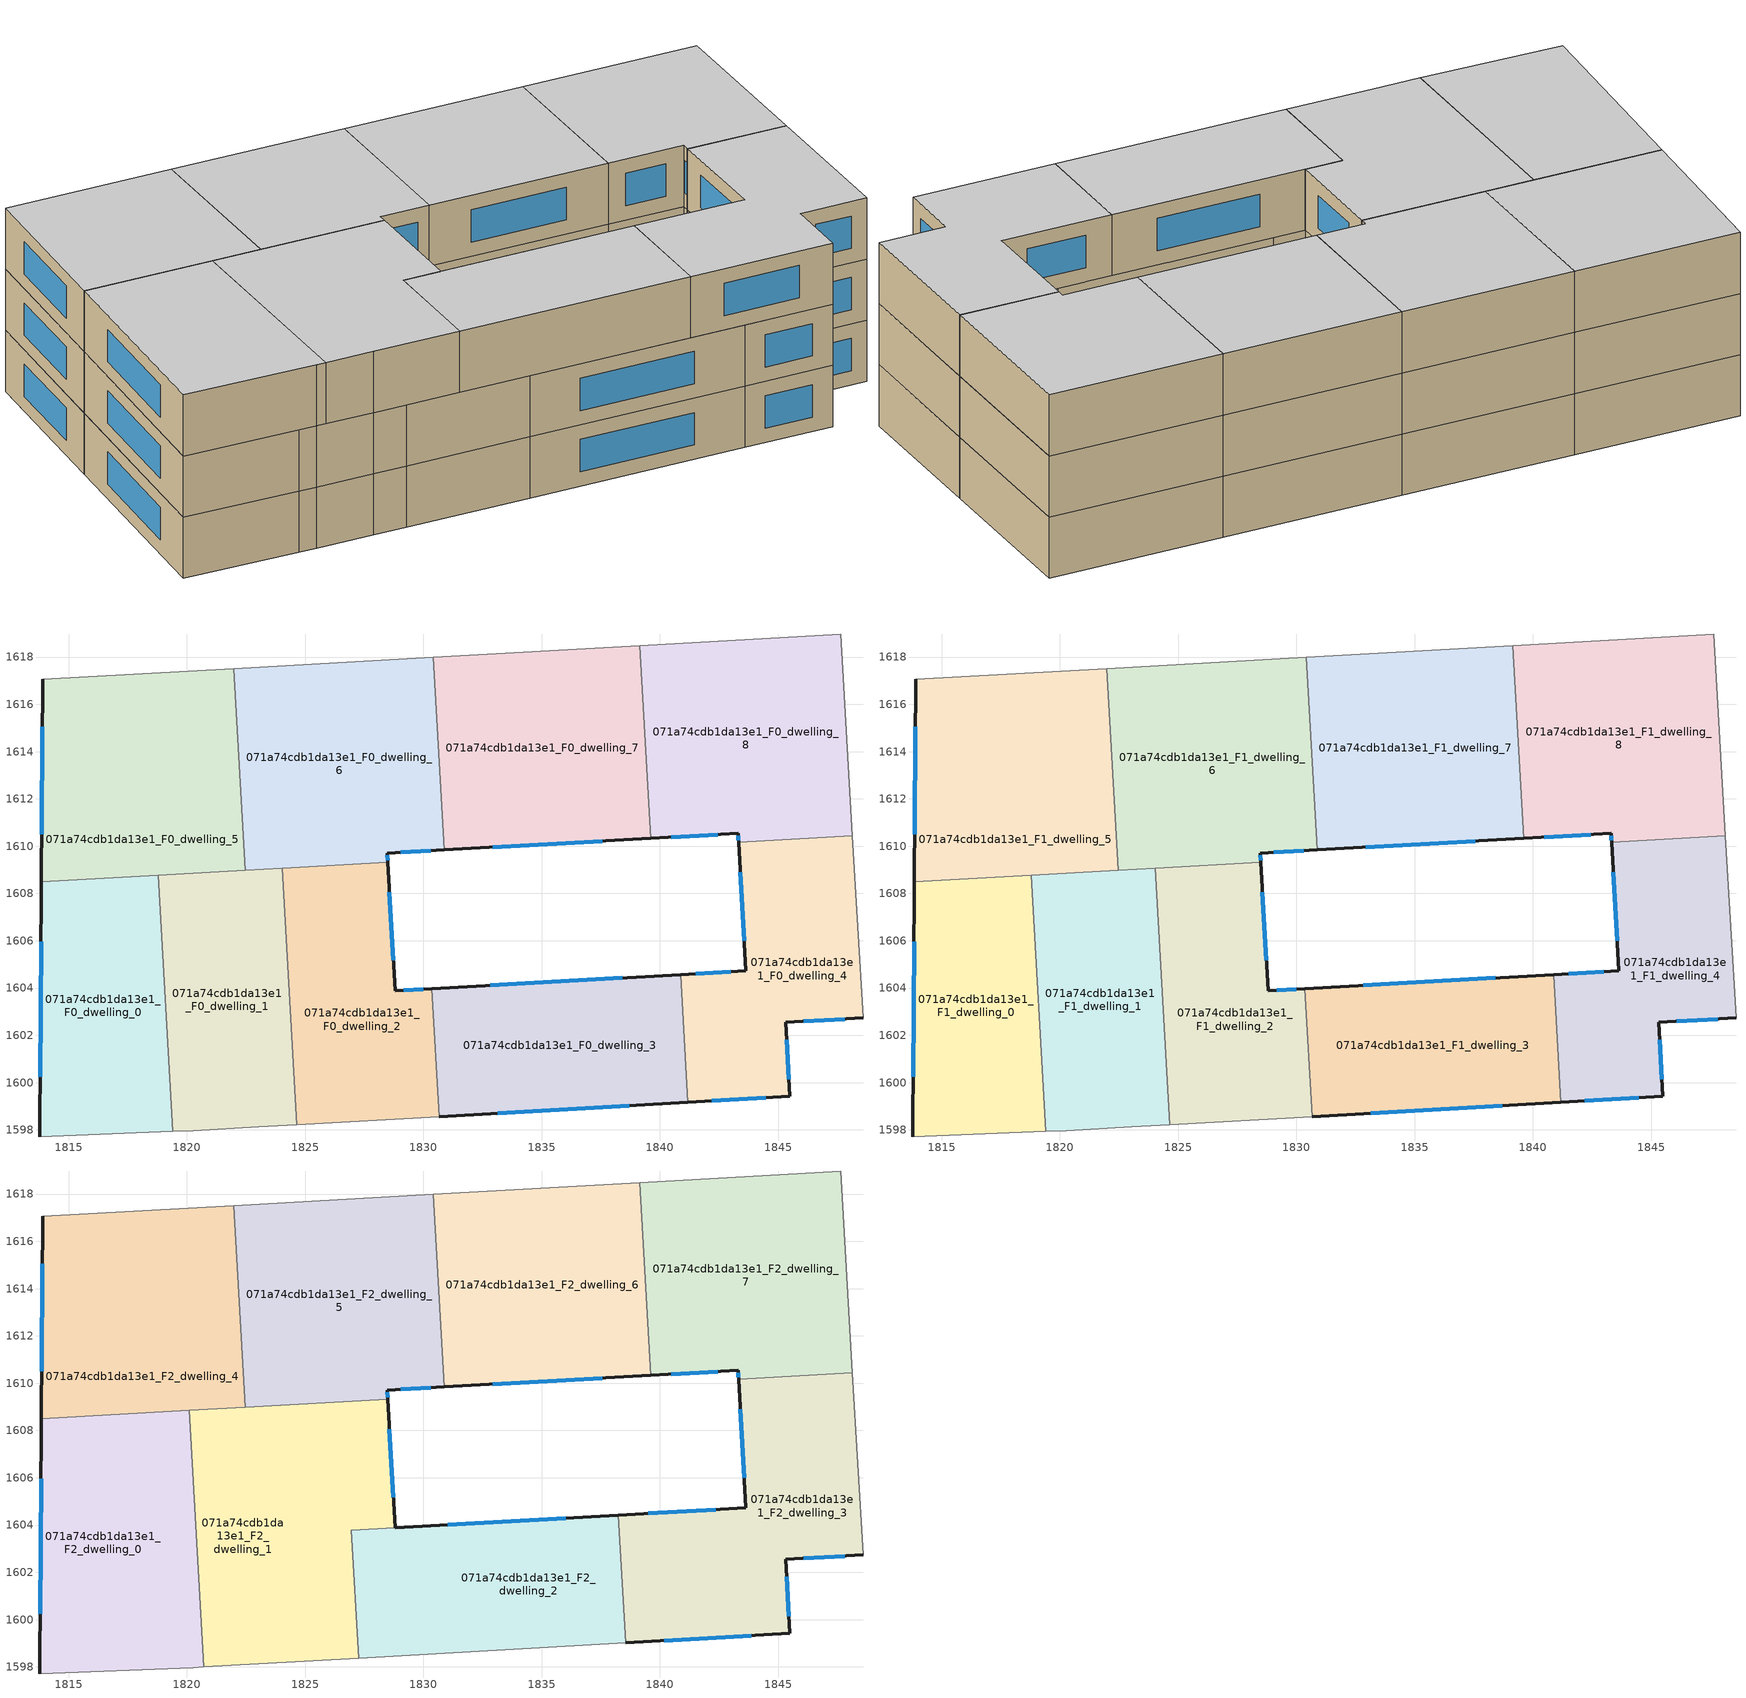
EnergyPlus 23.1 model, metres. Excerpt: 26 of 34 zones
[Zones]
071a74cdb1da13e1_F0_dwelling_0
 floor ground (EU_floor_Construction): 1818.78,1608.78 1819.4,1597.94 1813.79,1597.72 1813.85,1608.5 z0
 wall outside (EU_wall_Construction): 1813.85,1608.5 1813.79,1597.72 z0:3
 wall to 071a74cdb1da13e1_F0_dwelling_1 (EU_wall_Construction): 1819.4,1597.94 1818.78,1608.78 z0:3
 wall adiabatic (EU_wall_Construction): 1813.79,1597.72 1819.4,1597.94 z0:3
 wall to 071a74cdb1da13e1_F0_dwelling_5 (EU_wall_Construction): 1818.78,1608.78 1813.85,1608.5 z0:3
 window (EU_Window_Construction): 1813.83,1605.97 1813.8,1600.25 z0.7:2.3
071a74cdb1da13e1_F0_dwelling_1
 floor ground (EU_floor_Construction): 1824.03,1609.07 1824.64,1598.22 1823.04,1598.13 1820.27,1597.98 1819.4,1597.94 1818.78,1608.78 z0
 wall to 071a74cdb1da13e1_F0_dwelling_2 (EU_wall_Construction): 1824.64,1598.22 1824.03,1609.07 z0:3
 wall adiabatic (EU_wall_Construction): 1819.4,1597.94 1820.27,1597.98 1823.04,1598.13 1824.64,1598.22 z0:3
 wall to 071a74cdb1da13e1_F0_dwelling_6 (EU_wall_Construction): 1824.03,1609.07 1822.46,1608.99 z0:3
 wall to 071a74cdb1da13e1_F0_dwelling_5 (EU_wall_Construction): 1822.46,1608.98 1818.78,1608.78 z0:3
071a74cdb1da13e1_F0_dwelling_2
 floor ground (EU_floor_Construction): 1828.49,1609.33 1828.8,1603.89 1830.36,1603.98 1830.66,1598.57 1824.64,1598.22 1824.03,1609.07 z0
 wall outside (EU_wall_Construction): 1830.36,1603.98 1828.8,1603.89 1828.49,1609.33 z0:3
 wall to 071a74cdb1da13e1_F0_dwelling_3 (EU_wall_Construction): 1830.66,1598.57 1830.36,1603.98 z0:3
 wall adiabatic (EU_wall_Construction): 1824.64,1598.22 1830.66,1598.57 z0:3
 wall to 071a74cdb1da13e1_F0_dwelling_6 (EU_wall_Construction): 1828.49,1609.33 1824.03,1609.07 z0:3
 window (EU_Window_Construction): 1828.73,1605.17 1828.57,1608.05 / 1829.99,1603.96 1829.17,1603.91 z0.7:2.3
071a74cdb1da13e1_F0_dwelling_3
 floor ground (EU_floor_Construction): 1840.88,1604.57 1841.19,1599.17 1830.66,1598.57 1830.36,1603.98 z0
 wall outside (EU_wall_Construction): 1830.66,1598.57 1841.19,1599.17 / 1840.88,1604.57 1830.36,1603.98 z0:3
 wall to 071a74cdb1da13e1_F0_dwelling_4 (EU_wall_Construction): 1841.19,1599.17 1840.88,1604.57 z0:3
 window (EU_Window_Construction): 1833.13,1598.71 1838.72,1599.03 / 1838.41,1604.43 1832.83,1604.12 z0.7:2.3
071a74cdb1da13e1_F0_dwelling_4
 floor ground (EU_floor_Construction): 1848.15,1610.44 1848.59,1602.74 1845.32,1602.55 1845.49,1599.42 1841.19,1599.17 1840.88,1604.57 1843.64,1604.73 1843.33,1610.17 z0
 wall outside (EU_wall_Construction): 1843.33,1610.17 1843.64,1604.73 1840.88,1604.57 / 1841.19,1599.17 1845.49,1599.42 1845.32,1602.55 1848.59,1602.74 z0:3
 wall to 071a74cdb1da13e1_F0_dwelling_8 (EU_wall_Construction): 1848.15,1610.44 1843.33,1610.17 z0:3
 wall adiabatic (EU_wall_Construction): 1848.59,1602.74 1848.15,1610.44 z0:3
 window (EU_Window_Construction): 1842.99,1604.69 1841.53,1604.61 / 1843.4,1608.89 1843.56,1606 / 1846.09,1602.59 1847.82,1602.69 / 1845.45,1600.15 1845.36,1601.81 / 1842.2,1599.23 1844.48,1599.36 z0.7:2.3
071a74cdb1da13e1_F0_dwelling_5
 floor ground (EU_floor_Construction): 1821.97,1617.51 1822.46,1608.99 1813.85,1608.5 1813.9,1617.05 z0
 wall outside (EU_wall_Construction): 1813.9,1617.05 1813.85,1608.5 z0:3
 wall to 071a74cdb1da13e1_F0_dwelling_6 (EU_wall_Construction): 1822.46,1608.99 1821.97,1617.51 z0:3
 wall adiabatic (EU_wall_Construction): 1821.97,1617.51 1813.9,1617.05 z0:3
 window (EU_Window_Construction): 1813.89,1615.04 1813.86,1610.51 z0.7:2.3
071a74cdb1da13e1_F0_dwelling_6
 floor ground (EU_floor_Construction): 1830.42,1617.99 1830.89,1609.84 1828.47,1609.71 1828.49,1609.33 1822.46,1608.99 1821.97,1617.51 z0
 wall outside (EU_wall_Construction): 1828.49,1609.33 1828.47,1609.71 1830.89,1609.84 z0:3
 wall adiabatic (EU_wall_Construction): 1830.42,1617.99 1821.97,1617.51 z0:3
 wall to 071a74cdb1da13e1_F0_dwelling_7 (EU_wall_Construction): 1830.89,1609.84 1830.42,1617.99 z0:3
 window (EU_Window_Construction): 1829.04,1609.74 1830.32,1609.81 / 1828.49,1609.42 1828.48,1609.62 z0.7:2.3
071a74cdb1da13e1_F0_dwelling_7
 floor ground (EU_floor_Construction): 1839.15,1618.48 1839.61,1610.33 1830.89,1609.84 1830.42,1617.99 z0
 wall outside (EU_wall_Construction): 1830.89,1609.84 1839.61,1610.33 z0:3
 wall to 071a74cdb1da13e1_F0_dwelling_8 (EU_wall_Construction): 1839.61,1610.33 1839.15,1618.48 z0:3
 wall adiabatic (EU_wall_Construction): 1839.15,1618.48 1830.42,1617.99 z0:3
 window (EU_Window_Construction): 1832.94,1609.96 1837.56,1610.22 z0.7:2.3
071a74cdb1da13e1_F0_dwelling_8
 floor ground (EU_floor_Construction): 1847.65,1618.96 1848.15,1610.44 1843.33,1610.17 1843.31,1610.54 1839.61,1610.33 1839.15,1618.48 z0
 wall outside (EU_wall_Construction): 1839.61,1610.33 1843.31,1610.54 1843.33,1610.17 z0:3
 wall adiabatic (EU_wall_Construction): 1848.15,1610.44 1847.65,1618.96 1839.15,1618.48 z0:3
 window (EU_Window_Construction): 1843.31,1610.45 1843.32,1610.25 / 1840.48,1610.38 1842.44,1610.49 z0.7:2.3
071a74cdb1da13e1_F1_dwelling_0
 floor to 071a74cdb1da13e1_F0_dwelling_0 (EU_floor_Construction): 1818.78,1608.78 1819.4,1597.94 1813.79,1597.72 1813.85,1608.5 z3
 wall outside (EU_wall_Construction): 1813.85,1608.5 1813.79,1597.72 z3:6
 wall to 071a74cdb1da13e1_F1_dwelling_1 (EU_wall_Construction): 1819.4,1597.94 1818.78,1608.78 z3:6
 wall adiabatic (EU_wall_Construction): 1813.79,1597.72 1819.4,1597.94 z3:6
 wall to 071a74cdb1da13e1_F1_dwelling_5 (EU_wall_Construction): 1818.78,1608.78 1813.85,1608.5 z3:6
 window (EU_Window_Construction): 1813.83,1605.97 1813.8,1600.25 z3.7:5.3
071a74cdb1da13e1_F1_dwelling_1
 floor to 071a74cdb1da13e1_F0_dwelling_1 (EU_floor_Construction): 1824.03,1609.07 1824.64,1598.22 1823.04,1598.13 1820.27,1597.98 1819.4,1597.94 1818.78,1608.78 z3
 wall to 071a74cdb1da13e1_F1_dwelling_2 (EU_wall_Construction): 1824.64,1598.22 1824.03,1609.07 z3:6
 wall adiabatic (EU_wall_Construction): 1819.4,1597.94 1820.27,1597.98 1823.04,1598.13 1824.64,1598.22 z3:6
 wall to 071a74cdb1da13e1_F1_dwelling_6 (EU_wall_Construction): 1824.03,1609.07 1822.46,1608.99 z3:6
 wall to 071a74cdb1da13e1_F1_dwelling_5 (EU_wall_Construction): 1822.46,1608.98 1818.78,1608.78 z3:6
071a74cdb1da13e1_F1_dwelling_2
 floor to 071a74cdb1da13e1_F0_dwelling_2 (EU_floor_Construction): 1828.49,1609.33 1828.8,1603.89 1830.36,1603.98 1830.66,1598.57 1824.64,1598.22 1824.03,1609.07 z3
 wall outside (EU_wall_Construction): 1830.36,1603.98 1828.8,1603.89 1828.49,1609.33 z3:6
 wall to 071a74cdb1da13e1_F1_dwelling_3 (EU_wall_Construction): 1830.66,1598.57 1830.36,1603.98 z3:6
 wall adiabatic (EU_wall_Construction): 1824.64,1598.22 1830.66,1598.57 z3:6
 wall to 071a74cdb1da13e1_F1_dwelling_6 (EU_wall_Construction): 1828.49,1609.33 1824.03,1609.07 z3:6
 window (EU_Window_Construction): 1828.73,1605.17 1828.57,1608.05 / 1829.99,1603.96 1829.17,1603.91 z3.7:5.3
071a74cdb1da13e1_F1_dwelling_3
 floor to 071a74cdb1da13e1_F0_dwelling_3 (EU_floor_Construction): 1840.88,1604.57 1841.19,1599.17 1830.66,1598.57 1830.36,1603.98 z3
 wall outside (EU_wall_Construction): 1830.66,1598.57 1841.19,1599.17 / 1840.88,1604.57 1830.36,1603.98 z3:6
 wall to 071a74cdb1da13e1_F1_dwelling_4 (EU_wall_Construction): 1841.19,1599.17 1840.88,1604.57 z3:6
 window (EU_Window_Construction): 1833.13,1598.71 1838.72,1599.03 / 1838.41,1604.43 1832.83,1604.12 z3.7:5.3
071a74cdb1da13e1_F1_dwelling_4
 floor to 071a74cdb1da13e1_F0_dwelling_4 (EU_floor_Construction): 1848.15,1610.44 1848.59,1602.74 1845.32,1602.55 1845.49,1599.42 1841.19,1599.17 1840.88,1604.57 1843.64,1604.73 1843.33,1610.17 z3
 wall outside (EU_wall_Construction): 1843.33,1610.17 1843.64,1604.73 1840.88,1604.57 / 1841.19,1599.17 1845.49,1599.42 1845.32,1602.55 1848.59,1602.74 z3:6
 wall to 071a74cdb1da13e1_F1_dwelling_8 (EU_wall_Construction): 1848.15,1610.44 1843.33,1610.17 z3:6
 wall adiabatic (EU_wall_Construction): 1848.59,1602.74 1848.15,1610.44 z3:6
 window (EU_Window_Construction): 1842.99,1604.69 1841.53,1604.61 / 1843.4,1608.89 1843.56,1606 / 1846.09,1602.59 1847.82,1602.69 / 1845.45,1600.15 1845.36,1601.81 / 1842.2,1599.23 1844.48,1599.36 z3.7:5.3
071a74cdb1da13e1_F1_dwelling_5
 floor to 071a74cdb1da13e1_F0_dwelling_5 (EU_floor_Construction): 1821.97,1617.51 1822.46,1608.99 1813.85,1608.5 1813.9,1617.05 z3
 wall outside (EU_wall_Construction): 1813.9,1617.05 1813.85,1608.5 z3:6
 wall to 071a74cdb1da13e1_F1_dwelling_6 (EU_wall_Construction): 1822.46,1608.99 1821.97,1617.51 z3:6
 wall adiabatic (EU_wall_Construction): 1821.97,1617.51 1813.9,1617.05 z3:6
 window (EU_Window_Construction): 1813.89,1615.04 1813.86,1610.51 z3.7:5.3
071a74cdb1da13e1_F1_dwelling_6
 floor to 071a74cdb1da13e1_F0_dwelling_6 (EU_floor_Construction): 1830.42,1617.99 1830.89,1609.84 1828.47,1609.71 1828.49,1609.33 1822.46,1608.99 1821.97,1617.51 z3
 wall outside (EU_wall_Construction): 1828.49,1609.33 1828.47,1609.71 1830.89,1609.84 z3:6
 wall adiabatic (EU_wall_Construction): 1830.42,1617.99 1821.97,1617.51 z3:6
 wall to 071a74cdb1da13e1_F1_dwelling_7 (EU_wall_Construction): 1830.89,1609.84 1830.42,1617.99 z3:6
 window (EU_Window_Construction): 1829.04,1609.74 1830.32,1609.81 / 1828.49,1609.42 1828.48,1609.62 z3.7:5.3
071a74cdb1da13e1_F1_dwelling_7
 floor to 071a74cdb1da13e1_F0_dwelling_7 (EU_floor_Construction): 1839.15,1618.48 1839.61,1610.33 1830.89,1609.84 1830.42,1617.99 z3
 wall outside (EU_wall_Construction): 1830.89,1609.84 1839.61,1610.33 z3:6
 wall to 071a74cdb1da13e1_F1_dwelling_8 (EU_wall_Construction): 1839.61,1610.33 1839.15,1618.48 z3:6
 wall adiabatic (EU_wall_Construction): 1839.15,1618.48 1830.42,1617.99 z3:6
 window (EU_Window_Construction): 1832.94,1609.96 1837.56,1610.22 z3.7:5.3
071a74cdb1da13e1_F1_dwelling_8
 floor to 071a74cdb1da13e1_F0_dwelling_8 (EU_floor_Construction): 1847.65,1618.96 1848.15,1610.44 1843.33,1610.17 1843.31,1610.54 1839.61,1610.33 1839.15,1618.48 z3
 wall outside (EU_wall_Construction): 1839.61,1610.33 1843.31,1610.54 1843.33,1610.17 z3:6
 wall adiabatic (EU_wall_Construction): 1848.15,1610.44 1847.65,1618.96 1839.15,1618.48 z3:6
 window (EU_Window_Construction): 1843.31,1610.45 1843.32,1610.25 / 1840.48,1610.38 1842.44,1610.49 z3.7:5.3
071a74cdb1da13e1_F2_dwelling_0
 floor to 071a74cdb1da13e1_F1_dwelling_0 (EU_floor_Construction): 1818.79,1608.78 1819.4,1597.94 1813.79,1597.72 1813.85,1608.5 z6
 floor to 071a74cdb1da13e1_F1_dwelling_1 (EU_floor_Construction): 1820.1,1608.85 1820.71,1598 1820.27,1597.98 1819.4,1597.94 1818.79,1608.78 z6
 wall outside (EU_wall_Construction): 1813.85,1608.5 1813.79,1597.72 z6:9
 wall to 071a74cdb1da13e1_F2_dwelling_1 (EU_wall_Construction): 1820.71,1598 1820.1,1608.85 z6:9
 wall adiabatic (EU_wall_Construction): 1813.79,1597.72 1820.27,1597.98 1820.71,1598 z6:9
 wall to 071a74cdb1da13e1_F2_dwelling_4 (EU_wall_Construction): 1820.1,1608.85 1813.85,1608.5 z6:9
 window (EU_Window_Construction): 1813.83,1605.97 1813.8,1600.25 z6.7:8.3
 ceiling to 071a74cdb1da13e1_F3_dwelling_0 (EU_floor_Construction): 1820.71,1598 1820.1,1608.85 1813.85,1608.5 1813.79,1597.72 1820.27,1597.98 z9
071a74cdb1da13e1_F2_dwelling_1
 floor to 071a74cdb1da13e1_F1_dwelling_1 (EU_floor_Construction): 1824.03,1609.07 1824.64,1598.22 1823.04,1598.13 1820.71,1598 1820.1,1608.85 z6
 floor to 071a74cdb1da13e1_F1_dwelling_2 (EU_floor_Construction): 1828.49,1609.33 1828.8,1603.89 1826.96,1603.79 1827.26,1598.37 1824.64,1598.22 1824.03,1609.07 z6
 wall outside (EU_wall_Construction): 1828.8,1603.89 1828.49,1609.33 z6:9
 wall to 071a74cdb1da13e1_F2_dwelling_2 (EU_wall_Construction): 1827.26,1598.37 1826.96,1603.79 1828.8,1603.89 z6:9
 wall adiabatic (EU_wall_Construction): 1820.71,1598 1823.04,1598.13 1827.26,1598.37 z6:9
 wall to 071a74cdb1da13e1_F2_dwelling_5 (EU_wall_Construction): 1828.49,1609.33 1822.46,1608.98 z6:9
 wall to 071a74cdb1da13e1_F2_dwelling_4 (EU_wall_Construction): 1822.46,1608.99 1820.1,1608.85 z6:9
 window (EU_Window_Construction): 1828.73,1605.17 1828.57,1608.05 z6.7:8.3
 ceiling to 071a74cdb1da13e1_F3_dwelling_1 (EU_floor_Construction): 1827.26,1598.37 1826.96,1603.79 1828.8,1603.89 1828.49,1609.33 1820.1,1608.85 1820.71,1598 1823.04,1598.13 z9
071a74cdb1da13e1_F2_dwelling_2
 floor to 071a74cdb1da13e1_F1_dwelling_3 (EU_floor_Construction): 1838.25,1604.42 1838.55,1599.02 1830.66,1598.57 1830.36,1603.98 z6
 floor to 071a74cdb1da13e1_F1_dwelling_2 (EU_floor_Construction): 1830.36,1603.98 1830.66,1598.57 1827.26,1598.37 1826.96,1603.79 z6
 wall outside (EU_wall_Construction): 1838.25,1604.42 1828.81,1603.89 z6:9
 wall to 071a74cdb1da13e1_F2_dwelling_3 (EU_wall_Construction): 1838.55,1599.02 1838.25,1604.42 z6:9
 wall adiabatic (EU_wall_Construction): 1827.26,1598.37 1838.55,1599.02 z6:9
 window (EU_Window_Construction): 1836.03,1604.3 1831.02,1604.02 z6.7:8.3
 ceiling to 071a74cdb1da13e1_F3_dwelling_2 (EU_floor_Construction): 1838.55,1599.02 1838.25,1604.42 1826.96,1603.79 1827.26,1598.37 z9
071a74cdb1da13e1_F2_dwelling_3
 floor to 071a74cdb1da13e1_F1_dwelling_3 (EU_floor_Construction): 1840.88,1604.57 1841.19,1599.17 1838.55,1599.02 1838.25,1604.42 z6
 floor to 071a74cdb1da13e1_F1_dwelling_4 (EU_floor_Construction): 1848.15,1610.44 1848.59,1602.74 1845.32,1602.55 1845.49,1599.42 1841.19,1599.17 1840.88,1604.57 1843.64,1604.73 1843.33,1610.17 z6
 wall outside (EU_wall_Construction): 1843.33,1610.17 1843.64,1604.73 1838.25,1604.42 / 1838.55,1599.02 1845.49,1599.42 1845.32,1602.55 1848.59,1602.74 z6:9
 wall to 071a74cdb1da13e1_F2_dwelling_7 (EU_wall_Construction): 1848.15,1610.44 1843.33,1610.17 z6:9
 wall adiabatic (EU_wall_Construction): 1848.59,1602.74 1848.15,1610.44 z6:9
 window (EU_Window_Construction): 1842.37,1604.65 1839.51,1604.49 / 1843.4,1608.89 1843.56,1606 / 1846.09,1602.59 1847.82,1602.69 / 1845.45,1600.15 1845.36,1601.81 / 1840.18,1599.11 1843.86,1599.33 z6.7:8.3
 ceiling to 071a74cdb1da13e1_F3_dwelling_3 (EU_floor_Construction): 1845.49,1599.42 1845.32,1602.55 1848.59,1602.74 1848.15,1610.44 1843.33,1610.17 1843.64,1604.73 1838.25,1604.42 1838.55,1599.02 z9
071a74cdb1da13e1_F2_dwelling_4
 floor to 071a74cdb1da13e1_F1_dwelling_5 (EU_floor_Construction): 1821.97,1617.51 1822.46,1608.99 1813.85,1608.5 1813.9,1617.05 z6
 wall outside (EU_wall_Construction): 1813.9,1617.05 1813.85,1608.5 z6:9
 wall to 071a74cdb1da13e1_F2_dwelling_5 (EU_wall_Construction): 1822.46,1608.99 1821.97,1617.51 z6:9
 wall adiabatic (EU_wall_Construction): 1821.97,1617.51 1813.9,1617.05 z6:9
 window (EU_Window_Construction): 1813.89,1615.04 1813.86,1610.51 z6.7:8.3
 ceiling to 071a74cdb1da13e1_F3_dwelling_4 (EU_floor_Construction): 1822.46,1608.99 1821.97,1617.51 1813.9,1617.05 1813.85,1608.5 z9
071a74cdb1da13e1_F2_dwelling_5
 floor to 071a74cdb1da13e1_F1_dwelling_6 (EU_floor_Construction): 1830.42,1617.99 1830.89,1609.84 1828.47,1609.71 1828.49,1609.33 1822.46,1608.99 1821.97,1617.51 z6
 wall outside (EU_wall_Construction): 1828.49,1609.33 1828.47,1609.71 1830.89,1609.84 z6:9
 wall adiabatic (EU_wall_Construction): 1830.42,1617.99 1821.97,1617.51 z6:9
 wall to 071a74cdb1da13e1_F2_dwelling_6 (EU_wall_Construction): 1830.89,1609.84 1830.42,1617.99 z6:9
 window (EU_Window_Construction): 1829.04,1609.74 1830.32,1609.81 / 1828.49,1609.42 1828.48,1609.62 z6.7:8.3
 ceiling to 071a74cdb1da13e1_F3_dwelling_5 (EU_floor_Construction): 1830.89,1609.84 1830.42,1617.99 1821.97,1617.51 1822.46,1608.99 1828.49,1609.33 1828.47,1609.71 z9
071a74cdb1da13e1_F2_dwelling_6
 floor to 071a74cdb1da13e1_F1_dwelling_7 (EU_floor_Construction): 1839.15,1618.48 1839.61,1610.33 1830.89,1609.84 1830.42,1617.99 z6
 wall outside (EU_wall_Construction): 1830.89,1609.84 1839.61,1610.33 z6:9
 wall to 071a74cdb1da13e1_F2_dwelling_7 (EU_wall_Construction): 1839.61,1610.33 1839.15,1618.48 z6:9
 wall adiabatic (EU_wall_Construction): 1839.15,1618.48 1830.42,1617.99 z6:9
 window (EU_Window_Construction): 1832.94,1609.96 1837.56,1610.22 z6.7:8.3
 ceiling to 071a74cdb1da13e1_F3_dwelling_6 (EU_floor_Construction): 1839.61,1610.33 1839.15,1618.48 1830.42,1617.99 1830.89,1609.84 z9
071a74cdb1da13e1_F2_dwelling_7
 floor to 071a74cdb1da13e1_F1_dwelling_8 (EU_floor_Construction): 1847.65,1618.96 1848.15,1610.44 1843.33,1610.17 1843.31,1610.54 1839.61,1610.33 1839.15,1618.48 z6
 wall outside (EU_wall_Construction): 1839.61,1610.33 1843.31,1610.54 1843.33,1610.17 z6:9
 wall adiabatic (EU_wall_Construction): 1848.15,1610.44 1847.65,1618.96 1839.15,1618.48 z6:9
 window (EU_Window_Construction): 1843.31,1610.45 1843.32,1610.25 / 1840.48,1610.38 1842.44,1610.49 z6.7:8.3
 ceiling to 071a74cdb1da13e1_F3_dwelling_7 (EU_floor_Construction): 1848.15,1610.44 1847.65,1618.96 1839.15,1618.48 1839.61,1610.33 1843.31,1610.54 1843.33,1610.17 z9
[Building]
EU S2 Campaign: North Axis=0; Terrain=City; Solar Distribution=FullExterior
[Site:Location]
Budapest.Ferenc.Liszt.Intl.AP: Latitude=47.437; Longitude=19.256; Time Zone=1; Elevation=185
[SizingPeriod:WeatherFileDays]
AnnualSizingPeriod: Begin Month=1; Begin Day of Month=1; End Month=12; End Day of Month=31; Day of Week for Start Day=Monday; Use Weather File Daylight Saving Period=No; Use Weather File Rain and Snow Indicators=No
[MATERIAL]
EU_InternalMass_Material: Roughness=MediumRough; Thickness=0.1; Conductivity=1; Density=1800; Specific Heat=900; Thermal Absorptance=0.9; Solar Absorptance=0.7; Visible Absorptance=0.7
[MATERIAL:NOMASS] Roughness=MediumRough; Thermal Absorptance=0.9; Solar Absorptance=0.7; Visible Absorptance=0.7
Name | Thermal Resistance
EU_wall_NoMass | 0.832559
EU_floor_NoMass | 0.872794
[WINDOWMATERIAL:SIMPLEGLAZINGSYSTEM]
EU_Window_SimpleGlazing: UFactor=2.79869; Solar Heat Gain Coefficient=0.75; Visible Transmittance=0.75
[CONSTRUCTION]
EU_wall_Construction: EU_wall_NoMass
EU_floor_Construction: EU_floor_NoMass
EU_Window_Construction: EU_Window_SimpleGlazing
EU_InternalMass_Construction: EU_InternalMass_Material
[ZONE] Type=1; Multiplier=1; Ceiling Height=autocalculate; Floor Area=autocalculate; Part of Total Floor Area=Yes
Name | Volume
071a74cdb1da13e1_F0_dwelling_0; 071a74cdb1da13e1_F1_dwelling_0 | 171.189
071a74cdb1da13e1_F2_dwelling_0; 071a74cdb1da13e1_F2_dwelling_7; 071a74cdb1da13e1_F0_dwelling_8; 071a74cdb1da13e1_F1_dwelling_8 | 213.979
071a74cdb1da13e1_F0_dwelling_1; 071a74cdb1da13e1_F1_dwelling_1 | 171.171
071a74cdb1da13e1_F2_dwelling_1 | 244.14
071a74cdb1da13e1_F0_dwelling_2; 071a74cdb1da13e1_F1_dwelling_2 | 171.188
071a74cdb1da13e1_F2_dwelling_2 | 183.817
071a74cdb1da13e1_F0_dwelling_3; 071a74cdb1da13e1_F1_dwelling_3 | 171.154
071a74cdb1da13e1_F2_dwelling_3 | 213.981
071a74cdb1da13e1_F0_dwelling_4; 071a74cdb1da13e1_F1_dwelling_4 | 171.174
071a74cdb1da13e1_F2_dwelling_4; 071a74cdb1da13e1_F0_dwelling_5; 071a74cdb1da13e1_F1_dwelling_5 | 213.98
071a74cdb1da13e1_F2_dwelling_5; 071a74cdb1da13e1_F0_dwelling_6; 071a74cdb1da13e1_F1_dwelling_6 | 213.968
071a74cdb1da13e1_F2_dwelling_6; 071a74cdb1da13e1_F0_dwelling_7; 071a74cdb1da13e1_F1_dwelling_7 | 213.976
[INTERNALMASS] Construction=EU_InternalMass_Construction
Name | Zone or ZoneList | Surface Area
071a74cdb1da13e1_F0_dwelling_0_EU_InternalMass | 071a74cdb1da13e1_F0_dwelling_0 | 57.0629
071a74cdb1da13e1_F0_dwelling_1_EU_InternalMass | 071a74cdb1da13e1_F0_dwelling_1 | 57.0568
071a74cdb1da13e1_F0_dwelling_2_EU_InternalMass | 071a74cdb1da13e1_F0_dwelling_2 | 57.0628
071a74cdb1da13e1_F0_dwelling_3_EU_InternalMass | 071a74cdb1da13e1_F0_dwelling_3 | 57.0514
071a74cdb1da13e1_F0_dwelling_4_EU_InternalMass | 071a74cdb1da13e1_F0_dwelling_4 | 57.058
071a74cdb1da13e1_F0_dwelling_5_EU_InternalMass | 071a74cdb1da13e1_F0_dwelling_5 | 71.3266
071a74cdb1da13e1_F0_dwelling_6_EU_InternalMass | 071a74cdb1da13e1_F0_dwelling_6 | 71.3227
071a74cdb1da13e1_F0_dwelling_7_EU_InternalMass | 071a74cdb1da13e1_F0_dwelling_7 | 71.3251
071a74cdb1da13e1_F0_dwelling_8_EU_InternalMass | 071a74cdb1da13e1_F0_dwelling_8 | 71.3263
071a74cdb1da13e1_F1_dwelling_0_EU_InternalMass | 071a74cdb1da13e1_F1_dwelling_0 | 57.0629
071a74cdb1da13e1_F1_dwelling_1_EU_InternalMass | 071a74cdb1da13e1_F1_dwelling_1 | 57.0568
071a74cdb1da13e1_F1_dwelling_2_EU_InternalMass | 071a74cdb1da13e1_F1_dwelling_2 | 57.0628
071a74cdb1da13e1_F1_dwelling_3_EU_InternalMass | 071a74cdb1da13e1_F1_dwelling_3 | 57.0514
071a74cdb1da13e1_F1_dwelling_4_EU_InternalMass | 071a74cdb1da13e1_F1_dwelling_4 | 57.058
071a74cdb1da13e1_F1_dwelling_5_EU_InternalMass | 071a74cdb1da13e1_F1_dwelling_5 | 71.3266
071a74cdb1da13e1_F1_dwelling_6_EU_InternalMass | 071a74cdb1da13e1_F1_dwelling_6 | 71.3227
071a74cdb1da13e1_F1_dwelling_7_EU_InternalMass | 071a74cdb1da13e1_F1_dwelling_7 | 71.3251
071a74cdb1da13e1_F1_dwelling_8_EU_InternalMass | 071a74cdb1da13e1_F1_dwelling_8 | 71.3263
071a74cdb1da13e1_F2_dwelling_0_EU_InternalMass | 071a74cdb1da13e1_F2_dwelling_0 | 71.3262
071a74cdb1da13e1_F2_dwelling_1_EU_InternalMass | 071a74cdb1da13e1_F2_dwelling_1 | 81.3813
071a74cdb1da13e1_F2_dwelling_2_EU_InternalMass | 071a74cdb1da13e1_F2_dwelling_2 | 61.2685
071a74cdb1da13e1_F2_dwelling_3_EU_InternalMass | 071a74cdb1da13e1_F2_dwelling_3 | 71.3272
071a74cdb1da13e1_F2_dwelling_4_EU_InternalMass | 071a74cdb1da13e1_F2_dwelling_4 | 71.3266
071a74cdb1da13e1_F2_dwelling_5_EU_InternalMass | 071a74cdb1da13e1_F2_dwelling_5 | 71.3227
071a74cdb1da13e1_F2_dwelling_6_EU_InternalMass | 071a74cdb1da13e1_F2_dwelling_6 | 71.3251
071a74cdb1da13e1_F2_dwelling_7_EU_InternalMass | 071a74cdb1da13e1_F2_dwelling_7 | 71.3263
[OTHEREQUIPMENT] Fuel Type=Electricity; Design Level Calculation Method=Watts/Area; Power per Zone Floor Area=1; Fraction Latent=0; Fraction Radiant=0; Fraction Lost=0; Carbon Dioxide Generation Rate=0; EndUse Subcategory=EU_Step8_InternalGains
Name | Zone or ZoneList or Space or SpaceList | Schedule
EU_Step8_InternalGain_071a74cdb1da13e1_F0_dwelling_0_f000 | 071a74cdb1da13e1_F0_dwelling_0 | EU_Step8_GainSchedule_071a74cdb1da13e1_F0_dwelling_0_f000
EU_Step8_InternalGain_071a74cdb1da13e1_F0_dwelling_1_f000 | 071a74cdb1da13e1_F0_dwelling_1 | EU_Step8_GainSchedule_071a74cdb1da13e1_F0_dwelling_1_f000
EU_Step8_InternalGain_071a74cdb1da13e1_F0_dwelling_2_f000 | 071a74cdb1da13e1_F0_dwelling_2 | EU_Step8_GainSchedule_071a74cdb1da13e1_F0_dwelling_2_f000
EU_Step8_InternalGain_071a74cdb1da13e1_F0_dwelling_3_f000 | 071a74cdb1da13e1_F0_dwelling_3 | EU_Step8_GainSchedule_071a74cdb1da13e1_F0_dwelling_3_f000
EU_Step8_InternalGain_071a74cdb1da13e1_F0_dwelling_4_f000 | 071a74cdb1da13e1_F0_dwelling_4 | EU_Step8_GainSchedule_071a74cdb1da13e1_F0_dwelling_4_f000
EU_Step8_InternalGain_071a74cdb1da13e1_F0_dwelling_5_f000 | 071a74cdb1da13e1_F0_dwelling_5 | EU_Step8_GainSchedule_071a74cdb1da13e1_F0_dwelling_5_f000
EU_Step8_InternalGain_071a74cdb1da13e1_F0_dwelling_6_f000 | 071a74cdb1da13e1_F0_dwelling_6 | EU_Step8_GainSchedule_071a74cdb1da13e1_F0_dwelling_6_f000
EU_Step8_InternalGain_071a74cdb1da13e1_F0_dwelling_7_f000 | 071a74cdb1da13e1_F0_dwelling_7 | EU_Step8_GainSchedule_071a74cdb1da13e1_F0_dwelling_7_f000
EU_Step8_InternalGain_071a74cdb1da13e1_F0_dwelling_8_f000 | 071a74cdb1da13e1_F0_dwelling_8 | EU_Step8_GainSchedule_071a74cdb1da13e1_F0_dwelling_8_f000
EU_Step8_InternalGain_071a74cdb1da13e1_F1_dwelling_0_f000 | 071a74cdb1da13e1_F1_dwelling_0 | EU_Step8_GainSchedule_071a74cdb1da13e1_F1_dwelling_0_f000
EU_Step8_InternalGain_071a74cdb1da13e1_F1_dwelling_1_f000 | 071a74cdb1da13e1_F1_dwelling_1 | EU_Step8_GainSchedule_071a74cdb1da13e1_F1_dwelling_1_f000
EU_Step8_InternalGain_071a74cdb1da13e1_F1_dwelling_2_f000 | 071a74cdb1da13e1_F1_dwelling_2 | EU_Step8_GainSchedule_071a74cdb1da13e1_F1_dwelling_2_f000
EU_Step8_InternalGain_071a74cdb1da13e1_F1_dwelling_3_f000 | 071a74cdb1da13e1_F1_dwelling_3 | EU_Step8_GainSchedule_071a74cdb1da13e1_F1_dwelling_3_f000
EU_Step8_InternalGain_071a74cdb1da13e1_F1_dwelling_4_f000 | 071a74cdb1da13e1_F1_dwelling_4 | EU_Step8_GainSchedule_071a74cdb1da13e1_F1_dwelling_4_f000
EU_Step8_InternalGain_071a74cdb1da13e1_F1_dwelling_5_f000 | 071a74cdb1da13e1_F1_dwelling_5 | EU_Step8_GainSchedule_071a74cdb1da13e1_F1_dwelling_5_f000
EU_Step8_InternalGain_071a74cdb1da13e1_F1_dwelling_6_f000 | 071a74cdb1da13e1_F1_dwelling_6 | EU_Step8_GainSchedule_071a74cdb1da13e1_F1_dwelling_6_f000
EU_Step8_InternalGain_071a74cdb1da13e1_F1_dwelling_7_f000 | 071a74cdb1da13e1_F1_dwelling_7 | EU_Step8_GainSchedule_071a74cdb1da13e1_F1_dwelling_7_f000
EU_Step8_InternalGain_071a74cdb1da13e1_F1_dwelling_8_f000 | 071a74cdb1da13e1_F1_dwelling_8 | EU_Step8_GainSchedule_071a74cdb1da13e1_F1_dwelling_8_f000
EU_Step8_InternalGain_071a74cdb1da13e1_F2_dwelling_0_f000 | 071a74cdb1da13e1_F2_dwelling_0 | EU_Step8_GainSchedule_071a74cdb1da13e1_F2_dwelling_0_f000
EU_Step8_InternalGain_071a74cdb1da13e1_F2_dwelling_1_f000 | 071a74cdb1da13e1_F2_dwelling_1 | EU_Step8_GainSchedule_071a74cdb1da13e1_F2_dwelling_1_f000
EU_Step8_InternalGain_071a74cdb1da13e1_F2_dwelling_2_f000 | 071a74cdb1da13e1_F2_dwelling_2 | EU_Step8_GainSchedule_071a74cdb1da13e1_F2_dwelling_2_f000
EU_Step8_InternalGain_071a74cdb1da13e1_F2_dwelling_3_f000 | 071a74cdb1da13e1_F2_dwelling_3 | EU_Step8_GainSchedule_071a74cdb1da13e1_F2_dwelling_3_f000
EU_Step8_InternalGain_071a74cdb1da13e1_F2_dwelling_4_f000 | 071a74cdb1da13e1_F2_dwelling_4 | EU_Step8_GainSchedule_071a74cdb1da13e1_F2_dwelling_4_f000
EU_Step8_InternalGain_071a74cdb1da13e1_F2_dwelling_5_f000 | 071a74cdb1da13e1_F2_dwelling_5 | EU_Step8_GainSchedule_071a74cdb1da13e1_F2_dwelling_5_f000
EU_Step8_InternalGain_071a74cdb1da13e1_F2_dwelling_6_f000 | 071a74cdb1da13e1_F2_dwelling_6 | EU_Step8_GainSchedule_071a74cdb1da13e1_F2_dwelling_6_f000
EU_Step8_InternalGain_071a74cdb1da13e1_F2_dwelling_7_f000 | 071a74cdb1da13e1_F2_dwelling_7 | EU_Step8_GainSchedule_071a74cdb1da13e1_F2_dwelling_7_f000
[ZONEVENTILATION:DESIGNFLOWRATE] Schedule=EU_AlwaysOn; Design Flow Rate Calculation Method=AirChanges/Hour; Air Changes per Hour=0.475469; Ventilation Type=Natural; Fan Pressure Rise=0; Fan Total Efficiency=1; Constant Term Coefficient=1; Temperature Term Coefficient=0; Velocity Term Coefficient=0; Velocity Squared Term Coefficient=0; Minimum Indoor Temperature=-100; Maximum Indoor Temperature=100; Delta Temperature=-100; Minimum Outdoor Temperature=-100; Maximum Outdoor Temperature=100; Maximum Wind Speed=40
Name | Zone or ZoneList or Space or SpaceList
EU_ConstantAir_071a74cdb1da13e1_F0_dwelling_0 | 071a74cdb1da13e1_F0_dwelling_0
EU_ConstantAir_071a74cdb1da13e1_F0_dwelling_1 | 071a74cdb1da13e1_F0_dwelling_1
EU_ConstantAir_071a74cdb1da13e1_F0_dwelling_2 | 071a74cdb1da13e1_F0_dwelling_2
EU_ConstantAir_071a74cdb1da13e1_F0_dwelling_3 | 071a74cdb1da13e1_F0_dwelling_3
EU_ConstantAir_071a74cdb1da13e1_F0_dwelling_4 | 071a74cdb1da13e1_F0_dwelling_4
EU_ConstantAir_071a74cdb1da13e1_F0_dwelling_5 | 071a74cdb1da13e1_F0_dwelling_5
EU_ConstantAir_071a74cdb1da13e1_F0_dwelling_6 | 071a74cdb1da13e1_F0_dwelling_6
EU_ConstantAir_071a74cdb1da13e1_F0_dwelling_7 | 071a74cdb1da13e1_F0_dwelling_7
EU_ConstantAir_071a74cdb1da13e1_F0_dwelling_8 | 071a74cdb1da13e1_F0_dwelling_8
EU_ConstantAir_071a74cdb1da13e1_F1_dwelling_0 | 071a74cdb1da13e1_F1_dwelling_0
EU_ConstantAir_071a74cdb1da13e1_F1_dwelling_1 | 071a74cdb1da13e1_F1_dwelling_1
EU_ConstantAir_071a74cdb1da13e1_F1_dwelling_2 | 071a74cdb1da13e1_F1_dwelling_2
EU_ConstantAir_071a74cdb1da13e1_F1_dwelling_3 | 071a74cdb1da13e1_F1_dwelling_3
EU_ConstantAir_071a74cdb1da13e1_F1_dwelling_4 | 071a74cdb1da13e1_F1_dwelling_4
EU_ConstantAir_071a74cdb1da13e1_F1_dwelling_5 | 071a74cdb1da13e1_F1_dwelling_5
EU_ConstantAir_071a74cdb1da13e1_F1_dwelling_6 | 071a74cdb1da13e1_F1_dwelling_6
EU_ConstantAir_071a74cdb1da13e1_F1_dwelling_7 | 071a74cdb1da13e1_F1_dwelling_7
EU_ConstantAir_071a74cdb1da13e1_F1_dwelling_8 | 071a74cdb1da13e1_F1_dwelling_8
EU_ConstantAir_071a74cdb1da13e1_F2_dwelling_0 | 071a74cdb1da13e1_F2_dwelling_0
EU_ConstantAir_071a74cdb1da13e1_F2_dwelling_1 | 071a74cdb1da13e1_F2_dwelling_1
EU_ConstantAir_071a74cdb1da13e1_F2_dwelling_2 | 071a74cdb1da13e1_F2_dwelling_2
EU_ConstantAir_071a74cdb1da13e1_F2_dwelling_3 | 071a74cdb1da13e1_F2_dwelling_3
EU_ConstantAir_071a74cdb1da13e1_F2_dwelling_4 | 071a74cdb1da13e1_F2_dwelling_4
EU_ConstantAir_071a74cdb1da13e1_F2_dwelling_5 | 071a74cdb1da13e1_F2_dwelling_5
EU_ConstantAir_071a74cdb1da13e1_F2_dwelling_6 | 071a74cdb1da13e1_F2_dwelling_6
EU_ConstantAir_071a74cdb1da13e1_F2_dwelling_7 | 071a74cdb1da13e1_F2_dwelling_7
[HVACTEMPLATE:THERMOSTAT] Constant Heating Setpoint=20; Constant Cooling Setpoint=50
EU_HeatOnly_071a74cdb1da13e1_F0_dwelling_0; EU_HeatOnly_071a74cdb1da13e1_F0_dwelling_1; EU_HeatOnly_071a74cdb1da13e1_F0_dwelling_2; EU_HeatOnly_071a74cdb1da13e1_F0_dwelling_3; EU_HeatOnly_071a74cdb1da13e1_F0_dwelling_4; EU_HeatOnly_071a74cdb1da13e1_F0_dwelling_5; EU_HeatOnly_071a74cdb1da13e1_F0_dwelling_6; EU_HeatOnly_071a74cdb1da13e1_F0_dwelling_7; EU_HeatOnly_071a74cdb1da13e1_F0_dwelling_8; EU_HeatOnly_071a74cdb1da13e1_F1_dwelling_0; EU_HeatOnly_071a74cdb1da13e1_F1_dwelling_1; EU_HeatOnly_071a74cdb1da13e1_F1_dwelling_2; EU_HeatOnly_071a74cdb1da13e1_F1_dwelling_3; EU_HeatOnly_071a74cdb1da13e1_F1_dwelling_4; EU_HeatOnly_071a74cdb1da13e1_F1_dwelling_5; EU_HeatOnly_071a74cdb1da13e1_F1_dwelling_6; EU_HeatOnly_071a74cdb1da13e1_F1_dwelling_7; EU_HeatOnly_071a74cdb1da13e1_F1_dwelling_8; EU_HeatOnly_071a74cdb1da13e1_F2_dwelling_0; EU_HeatOnly_071a74cdb1da13e1_F2_dwelling_1; EU_HeatOnly_071a74cdb1da13e1_F2_dwelling_2; EU_HeatOnly_071a74cdb1da13e1_F2_dwelling_3; EU_HeatOnly_071a74cdb1da13e1_F2_dwelling_4; EU_HeatOnly_071a74cdb1da13e1_F2_dwelling_5; EU_HeatOnly_071a74cdb1da13e1_F2_dwelling_6; EU_HeatOnly_071a74cdb1da13e1_F2_dwelling_7; EU_HeatOnly_071a74cdb1da13e1_F3_dwelling_0; EU_HeatOnly_071a74cdb1da13e1_F3_dwelling_1; EU_HeatOnly_071a74cdb1da13e1_F3_dwelling_2; EU_HeatOnly_071a74cdb1da13e1_F3_dwelling_3; EU_HeatOnly_071a74cdb1da13e1_F3_dwelling_4; EU_HeatOnly_071a74cdb1da13e1_F3_dwelling_5; EU_HeatOnly_071a74cdb1da13e1_F3_dwelling_6; EU_HeatOnly_071a74cdb1da13e1_F3_dwelling_7
[HVACTEMPLATE:ZONE:IDEALLOADSAIRSYSTEM] System Availability Schedule=EU_AlwaysOn; Maximum Heating Supply Air Temperature=50; Minimum Cooling Supply Air Temperature=13; Maximum Heating Supply Air Humidity Ratio=0.0156; Minimum Cooling Supply Air Humidity Ratio=0.0077; Heating Limit=NoLimit; Cooling Limit=NoLimit; Heating Availability Schedule=EU_AlwaysOn; Cooling Availability Schedule=EU_CoolingOff; Dehumidification Control Type=ConstantSensibleHeatRatio; Cooling Sensible Heat Ratio=0.7; Dehumidification Setpoint=60; Humidification Control Type=None; Humidification Setpoint=30; Outdoor Air Method=None; Outdoor Air Flow Rate per Person=0.00944; Outdoor Air Flow Rate per Zone Floor Area=0; Outdoor Air Flow Rate per Zone=0; Demand Controlled Ventilation Type=None; Outdoor Air Economizer Type=NoEconomizer; Heat Recovery Type=None; Sensible Heat Recovery Effectiveness=0.7; Latent Heat Recovery Effectiveness=0.65
Name | Template Thermostat
071a74cdb1da13e1_F0_dwelling_0 | EU_HeatOnly_071a74cdb1da13e1_F0_dwelling_0
071a74cdb1da13e1_F0_dwelling_1 | EU_HeatOnly_071a74cdb1da13e1_F0_dwelling_1
071a74cdb1da13e1_F0_dwelling_2 | EU_HeatOnly_071a74cdb1da13e1_F0_dwelling_2
071a74cdb1da13e1_F0_dwelling_3 | EU_HeatOnly_071a74cdb1da13e1_F0_dwelling_3
071a74cdb1da13e1_F0_dwelling_4 | EU_HeatOnly_071a74cdb1da13e1_F0_dwelling_4
071a74cdb1da13e1_F0_dwelling_5 | EU_HeatOnly_071a74cdb1da13e1_F0_dwelling_5
071a74cdb1da13e1_F0_dwelling_6 | EU_HeatOnly_071a74cdb1da13e1_F0_dwelling_6
071a74cdb1da13e1_F0_dwelling_7 | EU_HeatOnly_071a74cdb1da13e1_F0_dwelling_7
071a74cdb1da13e1_F0_dwelling_8 | EU_HeatOnly_071a74cdb1da13e1_F0_dwelling_8
071a74cdb1da13e1_F1_dwelling_0 | EU_HeatOnly_071a74cdb1da13e1_F1_dwelling_0
071a74cdb1da13e1_F1_dwelling_1 | EU_HeatOnly_071a74cdb1da13e1_F1_dwelling_1
071a74cdb1da13e1_F1_dwelling_2 | EU_HeatOnly_071a74cdb1da13e1_F1_dwelling_2
071a74cdb1da13e1_F1_dwelling_3 | EU_HeatOnly_071a74cdb1da13e1_F1_dwelling_3
071a74cdb1da13e1_F1_dwelling_4 | EU_HeatOnly_071a74cdb1da13e1_F1_dwelling_4
071a74cdb1da13e1_F1_dwelling_5 | EU_HeatOnly_071a74cdb1da13e1_F1_dwelling_5
071a74cdb1da13e1_F1_dwelling_6 | EU_HeatOnly_071a74cdb1da13e1_F1_dwelling_6
071a74cdb1da13e1_F1_dwelling_7 | EU_HeatOnly_071a74cdb1da13e1_F1_dwelling_7
071a74cdb1da13e1_F1_dwelling_8 | EU_HeatOnly_071a74cdb1da13e1_F1_dwelling_8
071a74cdb1da13e1_F2_dwelling_0 | EU_HeatOnly_071a74cdb1da13e1_F2_dwelling_0
071a74cdb1da13e1_F2_dwelling_1 | EU_HeatOnly_071a74cdb1da13e1_F2_dwelling_1
071a74cdb1da13e1_F2_dwelling_2 | EU_HeatOnly_071a74cdb1da13e1_F2_dwelling_2
071a74cdb1da13e1_F2_dwelling_3 | EU_HeatOnly_071a74cdb1da13e1_F2_dwelling_3
071a74cdb1da13e1_F2_dwelling_4 | EU_HeatOnly_071a74cdb1da13e1_F2_dwelling_4
071a74cdb1da13e1_F2_dwelling_5 | EU_HeatOnly_071a74cdb1da13e1_F2_dwelling_5
071a74cdb1da13e1_F2_dwelling_6 | EU_HeatOnly_071a74cdb1da13e1_F2_dwelling_6
071a74cdb1da13e1_F2_dwelling_7 | EU_HeatOnly_071a74cdb1da13e1_F2_dwelling_7
[SIZING:ZONE] Zone Cooling Design Supply Air Temperature Input Method=SupplyAirTemperature; Zone Cooling Design Supply Air Temperature=13; Zone Heating Design Supply Air Temperature Input Method=SupplyAirTemperature; Zone Heating Design Supply Air Temperature=50; Zone Cooling Design Supply Air Humidity Ratio=0.008; Zone Heating Design Supply Air Humidity Ratio=0.008; Cooling Design Air Flow Method=DesignDay; Cooling Design Air Flow Rate=0; Cooling Minimum Air Flow per Zone Floor Area=0.000762; Cooling Minimum Air Flow=0; Cooling Minimum Air Flow Fraction=0.2; Heating Design Air Flow Method=DesignDay; Heating Design Air Flow Rate=0; Heating Maximum Air Flow per Zone Floor Area=0.002032; Heating Maximum Air Flow=0.141576; Heating Maximum Air Flow Fraction=0.3; Account for Dedicated Outdoor Air System=No; Dedicated Outdoor Air System Control Strategy=NeutralSupplyAir; Dedicated Outdoor Air Low Setpoint Temperature for Design=autosize; Dedicated Outdoor Air High Setpoint Temperature for Design=autosize; Zone Load Sizing Method=Sensible Load Only No Latent Load; Zone Latent Cooling Design Supply Air Humidity Ratio Input Method=HumidityRatioDifference; Zone Cooling Design Supply Air Humidity Ratio Difference=0.005; Zone Latent Heating Design Supply Air Humidity Ratio Input Method=HumidityRatioDifference; Zone Humidification Design Supply Air Humidity Ratio Difference=0.005
071a74cdb1da13e1_F0_dwelling_0; 071a74cdb1da13e1_F0_dwelling_1; 071a74cdb1da13e1_F0_dwelling_2; 071a74cdb1da13e1_F0_dwelling_3; 071a74cdb1da13e1_F0_dwelling_4; 071a74cdb1da13e1_F0_dwelling_5; 071a74cdb1da13e1_F0_dwelling_6; 071a74cdb1da13e1_F0_dwelling_7; 071a74cdb1da13e1_F0_dwelling_8; 071a74cdb1da13e1_F1_dwelling_0; 071a74cdb1da13e1_F1_dwelling_1; 071a74cdb1da13e1_F1_dwelling_2; 071a74cdb1da13e1_F1_dwelling_3; 071a74cdb1da13e1_F1_dwelling_4; 071a74cdb1da13e1_F1_dwelling_5; 071a74cdb1da13e1_F1_dwelling_6; 071a74cdb1da13e1_F1_dwelling_7; 071a74cdb1da13e1_F1_dwelling_8; 071a74cdb1da13e1_F2_dwelling_0; 071a74cdb1da13e1_F2_dwelling_1; 071a74cdb1da13e1_F2_dwelling_2; 071a74cdb1da13e1_F2_dwelling_3; 071a74cdb1da13e1_F2_dwelling_4; 071a74cdb1da13e1_F2_dwelling_5; 071a74cdb1da13e1_F2_dwelling_6; 071a74cdb1da13e1_F2_dwelling_7
[SCHEDULE:CONSTANT]
Name | Hourly Value
EU_AlwaysOn | 1
EU_CoolingOff | 0
[SCHEDULE:FILE] Column Number=1; Rows to Skip at Top=0; Number of Hours of Data=8760; Column Separator=Comma; Interpolate to Timestep=No; Minutes per Item=60; Adjust Schedule for Daylight Savings=Yes
Name | File
EU_Step8_GainSchedule_071a74cdb1da13e1_F0_dwelling_0_f000 | ../../schedules/071a74cdb1da13e1/071a74cdb1da13e1_F0_dwelling_0_f000_gain.csv
EU_Step8_GainSchedule_071a74cdb1da13e1_F0_dwelling_1_f000 | ../../schedules/071a74cdb1da13e1/071a74cdb1da13e1_F0_dwelling_1_f000_gain.csv
EU_Step8_GainSchedule_071a74cdb1da13e1_F0_dwelling_2_f000 | ../../schedules/071a74cdb1da13e1/071a74cdb1da13e1_F0_dwelling_2_f000_gain.csv
EU_Step8_GainSchedule_071a74cdb1da13e1_F0_dwelling_3_f000 | ../../schedules/071a74cdb1da13e1/071a74cdb1da13e1_F0_dwelling_3_f000_gain.csv
EU_Step8_GainSchedule_071a74cdb1da13e1_F0_dwelling_4_f000 | ../../schedules/071a74cdb1da13e1/071a74cdb1da13e1_F0_dwelling_4_f000_gain.csv
EU_Step8_GainSchedule_071a74cdb1da13e1_F0_dwelling_5_f000 | ../../schedules/071a74cdb1da13e1/071a74cdb1da13e1_F0_dwelling_5_f000_gain.csv
EU_Step8_GainSchedule_071a74cdb1da13e1_F0_dwelling_6_f000 | ../../schedules/071a74cdb1da13e1/071a74cdb1da13e1_F0_dwelling_6_f000_gain.csv
EU_Step8_GainSchedule_071a74cdb1da13e1_F0_dwelling_7_f000 | ../../schedules/071a74cdb1da13e1/071a74cdb1da13e1_F0_dwelling_7_f000_gain.csv
EU_Step8_GainSchedule_071a74cdb1da13e1_F0_dwelling_8_f000 | ../../schedules/071a74cdb1da13e1/071a74cdb1da13e1_F0_dwelling_8_f000_gain.csv
EU_Step8_GainSchedule_071a74cdb1da13e1_F1_dwelling_0_f000 | ../../schedules/071a74cdb1da13e1/071a74cdb1da13e1_F1_dwelling_0_f000_gain.csv
EU_Step8_GainSchedule_071a74cdb1da13e1_F1_dwelling_1_f000 | ../../schedules/071a74cdb1da13e1/071a74cdb1da13e1_F1_dwelling_1_f000_gain.csv
EU_Step8_GainSchedule_071a74cdb1da13e1_F1_dwelling_2_f000 | ../../schedules/071a74cdb1da13e1/071a74cdb1da13e1_F1_dwelling_2_f000_gain.csv
EU_Step8_GainSchedule_071a74cdb1da13e1_F1_dwelling_3_f000 | ../../schedules/071a74cdb1da13e1/071a74cdb1da13e1_F1_dwelling_3_f000_gain.csv
EU_Step8_GainSchedule_071a74cdb1da13e1_F1_dwelling_4_f000 | ../../schedules/071a74cdb1da13e1/071a74cdb1da13e1_F1_dwelling_4_f000_gain.csv
EU_Step8_GainSchedule_071a74cdb1da13e1_F1_dwelling_5_f000 | ../../schedules/071a74cdb1da13e1/071a74cdb1da13e1_F1_dwelling_5_f000_gain.csv
EU_Step8_GainSchedule_071a74cdb1da13e1_F1_dwelling_6_f000 | ../../schedules/071a74cdb1da13e1/071a74cdb1da13e1_F1_dwelling_6_f000_gain.csv
EU_Step8_GainSchedule_071a74cdb1da13e1_F1_dwelling_7_f000 | ../../schedules/071a74cdb1da13e1/071a74cdb1da13e1_F1_dwelling_7_f000_gain.csv
EU_Step8_GainSchedule_071a74cdb1da13e1_F1_dwelling_8_f000 | ../../schedules/071a74cdb1da13e1/071a74cdb1da13e1_F1_dwelling_8_f000_gain.csv
EU_Step8_GainSchedule_071a74cdb1da13e1_F2_dwelling_0_f000 | ../../schedules/071a74cdb1da13e1/071a74cdb1da13e1_F2_dwelling_0_f000_gain.csv
EU_Step8_GainSchedule_071a74cdb1da13e1_F2_dwelling_1_f000 | ../../schedules/071a74cdb1da13e1/071a74cdb1da13e1_F2_dwelling_1_f000_gain.csv
EU_Step8_GainSchedule_071a74cdb1da13e1_F2_dwelling_2_f000 | ../../schedules/071a74cdb1da13e1/071a74cdb1da13e1_F2_dwelling_2_f000_gain.csv
EU_Step8_GainSchedule_071a74cdb1da13e1_F2_dwelling_3_f000 | ../../schedules/071a74cdb1da13e1/071a74cdb1da13e1_F2_dwelling_3_f000_gain.csv
EU_Step8_GainSchedule_071a74cdb1da13e1_F2_dwelling_4_f000 | ../../schedules/071a74cdb1da13e1/071a74cdb1da13e1_F2_dwelling_4_f000_gain.csv
EU_Step8_GainSchedule_071a74cdb1da13e1_F2_dwelling_5_f000 | ../../schedules/071a74cdb1da13e1/071a74cdb1da13e1_F2_dwelling_5_f000_gain.csv
EU_Step8_GainSchedule_071a74cdb1da13e1_F2_dwelling_6_f000 | ../../schedules/071a74cdb1da13e1/071a74cdb1da13e1_F2_dwelling_6_f000_gain.csv
EU_Step8_GainSchedule_071a74cdb1da13e1_F2_dwelling_7_f000 | ../../schedules/071a74cdb1da13e1/071a74cdb1da13e1_F2_dwelling_7_f000_gain.csv
